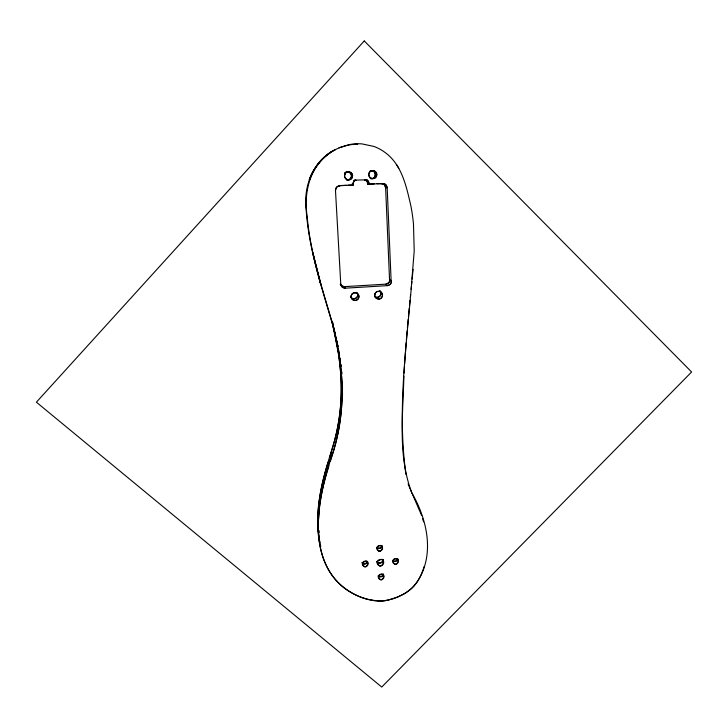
<?xml version="1.0" encoding="UTF-8"?>
<svg xmlns="http://www.w3.org/2000/svg" width="728" height="728" viewBox="0 0 728 728"><rect width="100%" height="100%" fill="white"/><g stroke="black" fill="none" stroke-linecap="round" stroke-linejoin="round"><path stroke-width="1.09" d="M309.218 179.67C313.868 166.785 323.359 155.674 335.608 149.449C313.459 160.16 303.23 185.949 306.151 209.518C308.799 249.285 321.712 287.214 332.787 325.179C342.26 363.363 345.199 404.24 333.997 442.397C324.151 474.975 312.64 509.118 320.065 543.516M333.479 150.641C310.428 163.463 303.403 191.519 307.107 216.07C310.483 256.611 324.843 294.895 335.253 333.87M342.515 389.298L342.324 382.191L342.342 399.909M342.524 392.838L342.46 396.378A202.138 192.474 16.5 0 1 342.324 399.909M403.876 376.167C403.012 414.914 397.688 455.655 411.766 492.72C427.409 519.719 435.426 555.564 416.452 582.882A40.267 37.619 -18.5 0 1 414.76 585.021A38.62 36.063 -18.6 0 1 412.876 587.105A37.092 34.625 -18.7 0 1 410.783 589.089L406.024 592.665A43.516 40.686 -18.5 0 1 404.058 593.857L397.661 597.015A61.68 57.894 -17.9 0 1 394.631 598.207A55.528 52.043 -18 0 1 392.301 598.998L385.13 600.7A34.908 32.569 -18.1 0 1 381.854 601.037L374.383 600.718L366.248 598.953A79.079 74.447 -20.1 0 1 364.61 598.462L362.153 597.661M404.049 373.109L404.431 366.994M404.622 363.936L406.179 342.679M411.129 289.334L414.205 250.969L413.486 224.078A192.62 187.906 43.7 0 0 410.938 206.215C406.47 186.887 402.093 164.783 384.939 152.37A44.827 43.816 87.7 0 0 373.828 146.41L361.834 143.871A49.449 48.385 87.9 0 0 348.694 144.736L339.949 147.42L334.771 149.886M406.415 339.685L407.161 330.812M407.416 327.891L408.19 319.274M413.049 269.351L412.157 279.079M408.444 316.462L409.236 308.199M411.393 286.714C406.06 348.967 397.288 412.084 405.933 474.392M410.019 300.255L409.491 305.514M411.657 284.129L411.911 281.59M410.301 297.461L410.583 294.704M376.913 183.684L384.257 183.756L385.776 184.666L387.187 187.742L391.2 282.71L390.326 284.22L387.378 285.649L345.281 288.179L342.187 287.105L340.768 284.157L335.481 190.427L336.582 187.205L339.594 185.74L353.417 185.03C352.934 183.028 353.671 180.317 356.074 180.162A2.976 2.912 86.3 0 0 353.326 183.292L352.243 183.238M381.872 545.527L380.18 548.211L377.059 547.856M383.028 559.759C383.21 563.081 378.187 564.464 376.704 561.443A3.34 3.121 -18.1 0 0 383.001 559.477M383.31 573.983L381.627 576.631L378.524 576.294M397.634 558.54L395.941 561.215L392.838 560.869A2.885 2.694 -19.6 0 0 397.634 558.785M328.246 461.998C313.14 506.724 307.107 577.914 361.952 597.588M329.693 457.193C339.594 427.9 343.625 396.66 339.976 365.875A299.244 279.525 21.2 0 0 338.465 353.69L332.787 325.179M332.441 322.923C343.834 365.411 346.583 411.347 332.623 453.589C316.234 500.873 302.193 573.482 361.115 597.288L361.215 597.324M330.412 461.024C340.449 431.34 344.535 399.69 340.841 368.495A303.667 283.383 21 0 0 339.321 356.147L333.57 327.245M328.947 465.893C321.685 488.615 316.635 512.476 318.855 536.445M332.232 452.461L325.025 476.194L321.676 489.735A157.448 147.466 -28.7 0 0 319.51 503.366A159.842 149.64 -28.9 0 0 318.573 518.755M329.466 461.406L329.857 460.132M424.169 566.539C421.667 575.002 417.544 583.237 410.783 589.089A36.673 34.243 -18.7 0 1 408.499 590.954A38.821 36.254 -18.6 0 1 406.024 592.665L403.385 594.239A52.944 49.604 -18.2 0 1 400.591 595.686A60.952 57.203 -17.9 0 1 397.661 597.005L388.352 600.09L381.854 601.037A34.953 32.614 -18.1 0 1 378.542 601.073L368.914 599.663A70.043 65.82 -19.6 0 1 366.248 598.953L361.288 597.351M309.682 179.67C313.75 168.45 321.385 158.531 331.376 151.952M367.367 562.071L364.783 564.009L362.016 562.516M339.057 147.884L346.592 145.518M353.908 180.417L354.955 180.162M346.373 185.258L338.711 185.649L339.594 185.74A4.468 4.368 82.1 0 0 335.481 190.427M348.075 185.167L353.417 185.03M340.768 284.157A4.295 4.277 -56 0 0 345.281 288.179L344.335 286.65A4.241 4.222 -58.3 0 1 340.258 284.22L341.286 285.594L344.335 286.65L385.849 284.157L388.743 282.746L389.607 281.263L385.622 187.633L384.229 184.594L381.144 183.465A4.386 4.277 -86.9 0 1 385.622 187.633L387.187 187.742A4.45 4.341 -86.6 0 0 382.646 183.52L368.896 184.23L368.814 182.501L367.504 182.455A2.93 2.866 88.4 0 0 364.501 179.67L367.249 181.39L367.585 184.166L374.374 183.82M355.546 180.125L366.839 179.825L368.814 182.501A2.976 2.903 88.8 0 0 365.756 179.67L364.501 179.67M367.585 184.166L368.896 184.23M337.628 344.708L337.974 346.519L331.986 321.276L332.469 321.467M372.691 170.852C377.477 172.409 374.938 180.226 370.161 178.506A4.05 3.94 89.3 0 0 375.357 174.674A4.05 3.94 89.3 0 0 370.152 170.852M350.423 296.587C352.407 301.119 359.577 297.707 357.43 293.32M379.779 290.654C383.483 293.839 378.196 299.754 374.629 296.423A3.868 3.822 -51.5 0 0 379.907 296.232A3.868 3.822 -51.5 0 0 380.061 290.936M396.396 164.428L398.817 168.295M332.459 322.386L332.969 323.441L331.986 321.276M410.301 489.262L421.658 515.515M409.973 488.515L408.099 483.902M320.966 284.748L312.949 252.962M320.356 283.265L312.458 251.915M422.649 518.627L423.541 521.794M320.274 544.571L320.793 546.673M336.09 337.483L336.491 339.284M336.882 341.095L337.255 342.906M319.082 538.174L319.883 542.442M338.647 350.141L339.557 355.473L339.266 353.699M339.958 358.149L340.349 360.815L340.094 359.031M319.082 530.685L319.255 532.395M341.741 373.282L341.587 371.498L341.814 374.174M306.351 206.879L305.897 204.75L305.942 206.488M347.666 145.245A48.749 47.693 87.5 0 1 357.666 144.262M354.172 180.307A2.939 2.866 86 0 1 354.7 180.18M356.784 292.347A3.868 3.84 -45.9 0 1 356.21 298.043A3.868 3.84 -45.9 0 1 350.605 296.933M381.845 546.027A2.903 2.721 -18.3 0 1 376.658 547.447M383.283 574.474A2.885 2.685 -18 0 1 378.132 575.894M367.494 561.552A2.894 2.712 -16.7 0 1 362.153 562.753M344.744 174.511C342.961 179.352 350.832 182.218 352.352 177.159C354.145 172.318 346.264 169.442 344.744 174.511M351.478 175.694C351.642 178.378 348.867 180.635 346.282 179.725A4.059 3.958 83.6 0 0 351.078 177.696A4.059 3.958 83.6 0 0 349.749 172.545A4.059 3.958 83.6 0 0 344.59 173.173C346.81 170.516 351.406 172.299 351.478 175.694M351.305 295.386C349.604 300.082 357.257 302.602 358.713 297.816C360.415 293.111 352.752 290.581 351.305 295.386A3.922 3.895 -44.9 0 0 355.828 300.409A3.922 3.895 -44.9 0 0 357.912 293.957A3.922 3.895 -44.9 0 0 351.287 295.422M369.005 173.291C367.194 178.114 375.038 180.981 376.567 175.93C378.378 171.098 370.525 168.232 369.005 173.291M374.929 293.948C373.209 298.635 380.844 301.155 382.3 296.369C384.02 291.682 376.385 289.162 374.929 293.948M362.471 563.081C365.711 575.056 372.599 554.909 362.471 563.081M376.931 547.438C380.125 559.486 387.087 539.248 376.931 547.438M377.25 561.688C380.935 575.502 388.925 552.279 377.25 561.688M378.405 576.094C381.59 587.978 388.488 567.967 378.405 576.094M392.82 560.542C395.968 572.499 402.948 552.397 392.82 560.542M364.255 40.95L36.4 402.193L381.736 687.05L691.6 371.981L364.255 40.95M391.427 281.126L389.835 279.698A4.232 4.177 -58.7 0 1 385.849 284.157L387.378 285.649A4.295 4.232 -58 0 0 391.427 281.126M341.023 366.157L340.813 364.373L341.013 366.157M344.972 173.956A4.113 4.013 83.8 0 0 348.776 179.943A4.113 4.013 83.8 0 0 351.906 173.601A4.113 4.013 83.8 0 0 344.972 173.956M369.405 172.409A4.104 3.995 89.6 0 0 372.627 178.706A4.104 3.995 89.6 0 0 376.321 172.7A4.104 3.995 89.6 0 0 369.405 172.409M379.798 298.862A3.922 3.877 -50.8 0 0 381.235 292.237A3.922 3.877 -50.8 0 0 374.811 294.376A3.922 3.877 -50.8 0 0 379.798 298.862M379.443 565.647A3.358 3.14 -18.2 0 0 383.656 561.743A3.358 3.14 -18.2 0 0 378.123 560.378A3.358 3.14 -18.2 0 0 379.443 565.647M378.833 550.887A2.921 2.739 -18.4 0 0 382.5 547.492A2.921 2.739 -18.4 0 0 377.686 546.291A2.921 2.739 -18.4 0 0 378.833 550.887M380.298 579.497A2.903 2.703 -18 0 0 383.938 576.13A2.903 2.703 -18 0 0 379.161 574.956A2.903 2.703 -18 0 0 380.298 579.497M364.391 566.511A2.912 2.721 -16.7 0 0 368.04 563.126A2.912 2.721 -16.7 0 0 363.226 561.934A2.912 2.721 -16.7 0 0 364.391 566.511M394.703 563.972A2.903 2.712 -19.6 0 0 398.362 560.596A2.903 2.712 -19.6 0 0 393.584 559.404A2.903 2.712 -19.6 0 0 394.703 563.972"/></g></svg>
